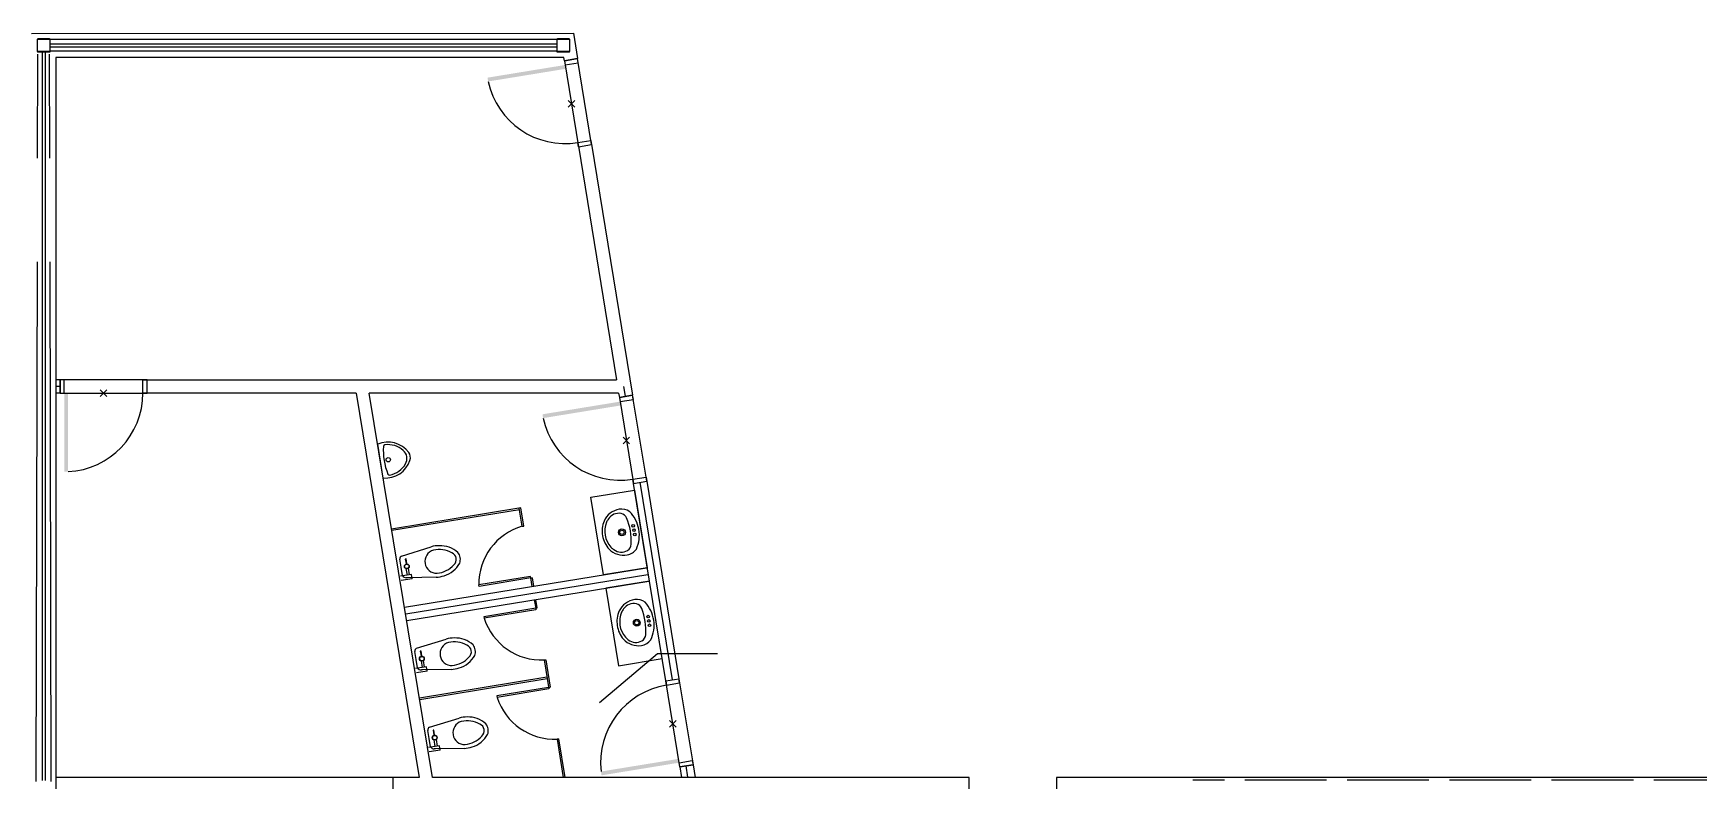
# Model space of a CAD drawing. Header units: inches. Extents: x 2743 to 10591, y -1604 to 5792.
# Drawn here: x 4019 to 4782, y 2953 to 3296 of the extents above; entities that cross this region are included whole.
import ezdxf

# ---------------------------------------------------------------- set-up
doc = ezdxf.new("R2010")
doc.units = ezdxf.units.IN
doc.header["$LTSCALE"] = 0.1875
doc.header["$MEASUREMENT"] = 0
doc.header["$PDMODE"] = 3
doc.header["$PDSIZE"] = 1.5
doc.linetypes.add('CENTERX2', pattern=[101.6, 63.5, -12.7, 12.7, -12.7])
doc.linetypes.add('dash2', pattern=[500, 400, -100])
for name, color, linetype in [('A-E-MUR-EXT', 3, 'Continuous'), ('A-N-APP-SAN', 1, 'Continuous'), ('A-N-MOB-FIXE', 2, 'Continuous'), ('A-N-MUR-COMP', 30, 'Continuous'), ('A-N-MUR-INT', 3, 'Continuous'), ('A-N-PIECE#', 2, 'Continuous'), ('A-N-POR-PLF', 30, 'Continuous'), ('A-N-POR-PLN', 7, 'Continuous'), ('A-N-PORTE-EXT', 2, 'Continuous'), ('A-N-STRUCTURE', 4, 'Continuous'), ('S-N-ACIER', 4, 'Continuous')]:
    doc.layers.add(name, color=color, linetype=linetype)
doc.linetypes.add('MUR07', pattern='A,0.001521,[13,JUB,S=1,R=0,X=0,Y=0],-152.075402', length=152.076923)

msp = doc.modelspace()

# ---------------------------------------------------------------- hatches: boundary and pattern name
at = {"layer": 'A-N-POR-PLN'}
for points in [[(4227.31262, 3275.56965), (4227.59815, 3273.82116), (4263.15078, 3279.62692), (4262.86525, 3281.37541)], [(4033.34884, 3094.93672), (4035.12049, 3094.93672), (4035.12049, 3130.96027), (4033.34884, 3130.96027)], [(4252.51, 3121.26897), (4252.79553, 3119.52048), (4288.34816, 3125.32624), (4288.06263, 3127.07473)], [(4279.59857, 2955.77816), (4279.31304, 2957.52665), (4314.86566, 2963.33241), (4315.15119, 2961.58392)]]:
    msp.add_hatch(color=7, dxfattribs=at).paths.add_polyline_path(points)

# ---------------------------------------------------------------- linework, layer by layer
at = {"color": 7, "linetype": 'ByBlock'}
msp.add_line((4179.56806, 3092.06851), (4177.03202, 3107.61097), dxfattribs=at)
msp.add_circle((4181.7971, 3100.41035), 0.98425, dxfattribs=at)
at = {"color": 7}
for centre, radius in [((4288.93487, 3067.16547), 1.5748), ((4294.09798, 3070.12219), 0.59055), ((4294.44925, 3068.14528), 0.59055), ((4288.93487, 3067.16547), 0.98425), ((4294.80051, 3066.16838), 0.59055), ((4295.72985, 3025.73442), 1.5748), ((4295.72985, 3025.73442), 0.98425), ((4300.97359, 3028.54568), 0.59055), ((4301.26946, 3026.55973), 0.59055), ((4301.56534, 3024.57378), 0.59055)]:
    msp.add_circle(centre, radius, dxfattribs=at)
at = {"color": 7, "linetype": 'ByBlock'}
for centre, radius, start, end in [((4181.65995, 3096.56511), 11.97617, 37.25750599, 112.73240891), ((4180.41542, 3106.4951), 0.7874, 97.14363255, 175.72617185), ((4181.65995, 3096.56511), 10.79507, 49.23337254, 97.14363255), ((4206.94004, 3104.51288), 27.38598, 175.72617185, 202.80822979), ((4180.44476, 3104.01254), 11.97617, 265.80199272, 341.27689565), ((4185.49543, 3101.0138), 4.92125, 329.3010291, 49.23337254), ((4188.0585, 3101.43201), 3.937, 341.27689565, 37.25750599), ((4182.42127, 3094.202), 0.7874, 202.80822979, 281.39076909), ((4180.44476, 3104.01254), 10.79507, 281.39076909, 329.3010291)]:
    msp.add_arc(centre, radius, start, end, dxfattribs=at)
at = {"color": 7}
for centre, radius, start, end in [((4289.32771, 3068.39853), 9.47498, 100.03422803, 155.31362352), ((4288.85992, 3071.79888), 6.04658, 53.16975756, 101.28351536), ((4281.63362, 3065.86651), 15.2899, 10.08141745, 44.79130704), ((4292.25079, 3067.74212), 12.42077, 158.19518105, 190.01839875), ((4292.25178, 3067.74188), 11.16194, 158.36003021, 221.65970368), ((4289.32771, 3068.39853), 8.21514, 143.20744955, 155.09458923), ((4287.51591, 3070.18928), 5.70241, 79.68790099, 146.71552928), ((4287.92324, 3072.42799), 3.42695, 22.459737, 79.68790099), ((4264.05863, 3062.76566), 29.17333, 357.92858719, 22.0911467), ((4281.63305, 3065.86972), 15.2899, 335.35932396, 10.06921355), ((4292.24647, 3067.76642), 12.42077, 190.13223225, 221.95544995), ((4289.78906, 3061.85709), 3.42695, 300.3318329, 357.55999689), ((4289.72844, 3066.14322), 9.47498, 224.83700748, 280.11640297), ((4289.72919, 3066.12387), 8.21514, 224.92514466, 236.81228434), ((4288.63993, 3063.82107), 5.70241, 233.30420461, 300.3318329), ((4290.46066, 3062.78986), 6.04658, 278.86711563, 326.98087343), ((4299.0606, 3026.21817), 12.42077, 156.59368235, 188.41690005), ((4296.157, 3026.95602), 9.47498, 98.43272933, 153.71212482), ((4299.05782, 3026.24313), 11.16194, 156.88942861, 220.18910209), ((4296.15156, 3026.9746), 8.21514, 141.73684795, 153.62398764), ((4294.38632, 3028.81126), 5.70241, 78.2172994, 145.24492769), ((4295.78443, 3030.36811), 6.04658, 51.56825886, 99.68201666), ((4294.85098, 3031.03878), 3.42695, 20.98913541, 78.2172994), ((4270.74625, 3021.9921), 29.17333, 356.4579856, 20.62054511), ((4288.39515, 3024.64002), 15.2899, 8.47991874, 43.18980834), ((4299.05696, 3026.24258), 12.42077, 188.53073355, 220.35395125), ((4288.39467, 3024.64324), 15.2899, 333.75782526, 8.46771485), ((4296.49454, 3024.69039), 9.47498, 223.23550878, 278.51490426), ((4296.49454, 3024.69039), 8.21514, 223.45454307, 235.34168275), ((4295.34654, 3022.41631), 5.70241, 231.83360302, 298.8612313), ((4297.13277, 3021.31787), 6.04658, 277.26561693, 325.37937473), ((4296.44488, 3020.42347), 3.42695, 298.8612313, 356.08939529)]:
    msp.add_arc(centre, radius, start, end, dxfattribs=at)
at = {"layer": 'A-E-MUR-EXT', "color": 7}
for p, q in [((5401.10222, 2954.80034), (4488.04883, 2954.80006)), ((4488.04883, 2954.80006), (4488.04883, 2942.04761))]:
    msp.add_line(p, q, dxfattribs=at)
at = {"layer": 'A-N-APP-SAN', "color": 7}
for p, q in [((4187.70653, 3051.12953), (4187.1333, 3054.86866)), ((4187.90876, 3056.30841), (4201.52335, 3060.53721)), ((4189.98288, 3055.0145), (4189.54577, 3054.94303)), ((4189.54577, 3054.94303), (4189.96089, 3052.80852)), ((4190.26929, 3052.85895), (4189.98288, 3055.0145)), ((4192.46685, 3047.85968, 0.00787), (4187.46565, 3047.02321)), ((4188.35419, 3047.40257), (4187.70653, 3051.12953)), ((4192.7986, 3045.88739, 0.00787), (4187.79741, 3045.05092)), ((4190.40649, 3052.88139), (4189.82369, 3052.78609)), ((4189.82369, 3052.78609), (4189.87853, 3052.45068)), ((4189.94315, 3050.58823, -0.00394), (4190.45115, 3047.56816, -0.00394)), ((4190.62837, 3046.3727), (4190.1114, 3046.37485)), ((4190.46134, 3052.54598), (4190.40649, 3052.88139)), ((4203.8003, 3046.61295), (4190.62837, 3046.3727)), ((4190.92929, 3050.7541, -0.00394), (4191.43729, 3047.73404, -0.00394)), ((4192.7986, 3045.88739, 0.00787), (4192.46685, 3047.85968, 0.00787)), ((4194.81677, 3014.00591), (4208.43137, 3018.23471)), ((4194.61455, 3008.82703), (4194.04132, 3012.56616)), ((4195.26221, 3005.10008), (4194.61455, 3008.82703)), ((4196.8909, 3012.71201), (4196.45379, 3012.64053)), ((4196.45379, 3012.64053), (4196.86891, 3010.50603)), ((4197.31451, 3010.57889), (4196.7317, 3010.48359)), ((4196.7317, 3010.48359), (4196.78655, 3010.14818)), ((4196.85117, 3008.28573, -0.00394), (4197.35917, 3005.26566, -0.00394)), ((4197.17731, 3010.55646), (4196.8909, 3012.71201)), ((4197.36936, 3010.24349), (4197.31451, 3010.57889)), ((4197.83731, 3008.45161, -0.00394), (4198.34531, 3005.43154, -0.00394)), ((4199.37487, 3005.55719, 0.00787), (4194.37367, 3004.72071)), ((4199.70662, 3003.5849, 0.00787), (4194.70543, 3002.74842)), ((4197.53639, 3004.07021), (4197.01942, 3004.07235)), ((4210.70832, 3004.31045), (4197.53639, 3004.07021)), ((4199.70662, 3003.5849, 0.00787), (4199.37487, 3005.55719, 0.00787)), ((4200.70909, 2977.80052), (4214.32369, 2982.02931)), ((4200.50687, 2972.62164), (4199.93364, 2976.36076)), ((4205.26718, 2969.35179, 0.00787), (4200.26599, 2968.51531)), ((4201.15452, 2968.89468), (4200.50687, 2972.62164)), ((4202.78322, 2976.50661), (4202.34611, 2976.43513)), ((4202.34611, 2976.43513), (4202.76122, 2974.30063)), ((4203.20683, 2974.3735), (4202.62402, 2974.27819)), ((4202.62402, 2974.27819), (4202.67887, 2973.94278)), ((4202.74349, 2972.08033, -0.00394), (4203.25149, 2969.06027, -0.00394)), ((4203.06963, 2974.35106), (4202.78322, 2976.50661)), ((4203.26168, 2974.03809), (4203.20683, 2974.3735)), ((4203.72963, 2972.24621, -0.00394), (4204.23763, 2969.22614, -0.00394)), ((4205.59894, 2967.3795, 0.00787), (4205.26718, 2969.35179, 0.00787)), ((4205.59894, 2967.3795, 0.00787), (4200.59774, 2966.54302)), ((4203.42871, 2967.86481), (4202.91173, 2967.86695)), ((4216.60064, 2968.10506), (4203.42871, 2967.86481))]:
    msp.add_line(p, q, dxfattribs=at)
for centre, radius in [((4190.32412, 3051.55544), 1.11581), ((4190.32412, 3051.55544), 1), ((4197.23214, 3009.25295), 1.11581), ((4197.23214, 3009.25295), 1), ((4203.12446, 2973.04755), 1.11581), ((4203.12446, 2973.04755), 1)]:
    msp.add_circle(centre, radius, dxfattribs=at)
for centre, radius, start, end in [((4205.20713, 3047.31197), 13.72869, 90.1280073, 105.56473204), ((4205.56377, 3048.84661), 12.20017, 47.69042209, 91.81923529), ((4188.48088, 3055.07156), 1.36277, 114.82358974, 188.56257336), ((4204.04115, 3053.80486), 5.40047, 106.51809409, 189.28046236), ((4205.15005, 3047.31817), 11.96027, 60.68303186, 102.77333673), ((4209.70677, 3054.67821), 3.33225, 10.11353212, 67.04669274), ((4209.69126, 3054.77308), 3.33225, 311.52738297, 8.46054359), ((4209.89616, 3054.76303), 4.96996, 9.23061351, 38.6764822), ((4209.89774, 3054.75337), 4.96996, 339.89759351, 9.3434622), ((4190.12352, 3048.41168), 2.03687, 209.69740844, 269.65903044), ((4204.04256, 3053.79627), 5.40047, 189.29361335, 272.05598163), ((4203.07956, 3060.32271), 13.72869, 273.00934367, 288.44606841), ((4203.02749, 3060.2983), 11.96027, 275.80073898, 317.89104385), ((4203.90645, 3058.98161), 12.20017, 286.75484042, 330.88365363), ((4210.94917, 3011.50236), 5.40047, 106.51809409, 189.28046236), ((4212.11515, 3005.00948), 13.72869, 90.1280073, 105.56473204), ((4212.05807, 3005.01568), 11.96027, 60.68303186, 102.77333673), ((4212.47179, 3006.54411), 12.20017, 47.69042208, 91.81923529), ((4216.61479, 3012.37571), 3.33225, 10.11353212, 67.04669274), ((4216.80418, 3012.46053), 4.96996, 9.23061351, 38.6764822), ((4195.3889, 3012.76906), 1.36277, 114.82358974, 188.56257336), ((4210.95058, 3011.49377), 5.40047, 189.29361335, 272.05598163), ((4209.93551, 3017.9958), 11.96027, 275.80073898, 317.89104385), ((4210.81447, 3016.67911), 12.20017, 286.75484042, 330.88365363), ((4216.59928, 3012.47058), 3.33225, 311.52738297, 8.46054359), ((4216.80576, 3012.45087), 4.96996, 339.89759351, 9.3434622), ((4197.03154, 3006.10918), 2.03687, 209.69740844, 269.65903044), ((4209.98758, 3018.02022), 13.72869, 273.00934367, 288.44606841), ((4201.28122, 2976.56366), 1.36277, 114.82358974, 188.56257336), ((4216.84149, 2975.29696), 5.40047, 106.51809409, 189.28046236), ((4218.00747, 2968.80408), 13.72869, 90.12800731, 105.56473204), ((4217.95039, 2968.81028), 11.96027, 60.68303186, 102.77333673), ((4218.3641, 2970.33872), 12.20017, 47.69042208, 91.81923529), ((4222.50711, 2976.17031), 3.33225, 10.11353212, 67.04669274), ((4222.6965, 2976.25513), 4.96996, 9.23061351, 38.6764822), ((4222.69808, 2976.24547), 4.96996, 339.89759351, 9.3434622), ((4216.84289, 2975.28837), 5.40047, 189.29361335, 272.05598163), ((4215.82783, 2981.7904), 11.96027, 275.80073898, 317.89104385), ((4216.70679, 2980.47372), 12.20017, 286.75484042, 330.88365363), ((4222.49159, 2976.26519), 3.33225, 311.52738297, 8.46054359), ((4202.92385, 2969.90378), 2.03687, 209.69740844, 269.65903044), ((4215.8799, 2981.81482), 13.72869, 273.00934367, 288.44606841)]:
    msp.add_arc(centre, radius, start, end, dxfattribs=at)
at = {"layer": 'A-N-MOB-FIXE', "color": 7}
for p, q in [((4274.74545, 3083.21019), (4294.75594, 3086.47791)), ((4294.75594, 3086.47791), (4300.5617, 3050.92528)), ((4242.64277, 3078.35662), (4183.38839, 3068.68035)), ((4242.02507, 3077.49782), (4183.50894, 3067.9421)), ((4243.25919, 3069.94045), (4241.90451, 3078.23607)), ((4243.99744, 3070.06101), (4242.64277, 3078.35662)), ((4280.55121, 3047.65756), (4274.74545, 3083.21019)), ((4243.25919, 3069.94045), (4243.99744, 3070.06101)), ((4247.00914, 3046.97695), (4223.30739, 3043.10645)), ((4247.1297, 3046.2387), (4223.42795, 3042.3682)), ((4247.1297, 3046.2387), (4247.86795, 3046.35926)), ((4247.76421, 3042.35317), (4247.1297, 3046.2387)), ((4248.50246, 3042.47373), (4247.86795, 3046.35926)), ((4300.5617, 3050.92528), (4280.55121, 3047.65756)), ((4223.42795, 3042.3682), (4223.30739, 3043.10645)), ((4301.5864, 3044.82965), (4281.5759, 3041.56193)), ((4281.5759, 3041.56193), (4287.38166, 3006.0093)), ((4307.39216, 3009.27703), (4301.5864, 3044.82965)), ((4249.3949, 3032.36735), (4225.69315, 3028.49684)), ((4249.51546, 3031.6291), (4225.8137, 3027.75859)), ((4248.76039, 3036.25288), (4249.3949, 3032.36735)), ((4249.3949, 3032.36735), (4250.13315, 3032.48791)), ((4250.13315, 3032.48791), (4249.49864, 3036.37344)), ((4225.69315, 3028.49684), (4225.8137, 3027.75859)), ((4253.26541, 3008.6656), (4254.00366, 3008.78616)), ((4253.26541, 3008.6656), (4255.4386, 2995.35765)), ((4254.00366, 3008.78616), (4256.0563, 2996.21646)), ((4287.38166, 3006.0093), (4307.39216, 3009.27703)), ((4254.56298, 3000.71968), (4196.12641, 2991.17696)), ((4254.68354, 2999.98143), (4196.24739, 2990.43878)), ((4255.31805, 2996.0959), (4231.61629, 2992.22539)), ((4231.61629, 2992.22539), (4231.73685, 2991.48714)), ((4255.4386, 2995.35765), (4231.73685, 2991.48714)), ((4255.31805, 2996.0959), (4256.0563, 2996.21646)), ((4259.9268, 2972.51471), (4259.18855, 2972.39415)), ((4259.18855, 2972.39415), (4262.06162, 2954.80041)), ((4259.9268, 2972.51471), (4262.81956, 2954.80041))]:
    msp.add_line(p, q, dxfattribs=at)
for centre, start, end in [((4250.90222, 3043.42331), 106.07854879, 180.65787935), ((4252.07581, 3036.23659), 197.89125323, 272.47058379), ((4257.99896, 2999.96514), 197.89125323, 272.47058379)]:
    msp.add_arc(centre, 27.59665, start, end, dxfattribs=at)
at = {"layer": 'A-N-MUR-COMP', "color": 7}
for p, q in [((4026.71253, 3291.02483), (4259.02939, 3291.02483)), ((4023.25043, 3287.37523), (4023.25043, 2953.36289)), ((4024.54964, 3287.37523), (4024.54964, 2953.36289)), ((4026.71253, 3289.72562), (4259.02939, 3289.72562))]:
    msp.add_line(p, q, dxfattribs=at)
at = {"layer": 'A-N-MUR-COMP', "color": 7, "linetype": 'MUR07', "ltscale": 0.8}
for p, q in [((4031.38034, 3134.05082), (4029.41184, 3134.05082)), ((4290.61159, 3129.5353), (4289.8742, 3134.05081)), ((4312.13683, 2999.58696), (4297.35647, 3090.09714)), ((4189.81393, 3029.75838), (4300.75518, 3047.87514)), ((4318.18289, 2960.13417), (4319.03395, 2954.92254))]:
    msp.add_line(p, q, dxfattribs=at)
at = {"layer": 'A-N-MUR-INT', "color": 7}
for p, q in [((4018.38824, 3295.88703), (4266.69141, 3295.90117)), ((4266.69141, 3295.90117), (4268.58803, 3284.30452)), ((4262.30209, 3284.82406), (4029.41184, 3284.82405)), ((4029.41184, 3284.82405), (4029.41184, 2943.44743)), ((4262.548, 3283.31818), (4262.30209, 3284.82406)), ((4268.94969, 3244.11624), (4286.41875, 3137.14136)), ((4275.04998, 3245.11242), (4293.84566, 3130.01368)), ((4031.38034, 3137.14136), (4029.41184, 3137.14136)), ((4031.38034, 3130.96027), (4029.41184, 3130.96027)), ((4069.81333, 3137.14136), (4286.41875, 3137.14136)), ((4167.09884, 3130.96027), (4069.81333, 3130.96027)), ((4167.09884, 3130.96027), (4195.94869, 2954.80481)), ((4202.06794, 2954.80047), (4173.10084, 3130.96027)), ((4287.42812, 3130.96027), (4173.10393, 3130.9415)), ((4287.42812, 3130.96027), (4287.74538, 3129.0175)), ((4309.02818, 2999.07932), (4294.24782, 3089.58949)), ((4300.28593, 3090.57552), (4315.06629, 3000.06535)), ((4189.31584, 3032.80852), (4300.25709, 3050.92528)), ((4190.31202, 3026.70824), (4301.25327, 3044.825)), ((4195.94869, 2954.80481), (4029.41184, 2954.80456)), ((4183.91822, 2954.80479), (4183.91822, 2943.29224)), ((4448.08828, 2954.8002), (4202.06794, 2954.80047)), ((4315.46845, 2959.64116), (4316.25829, 2954.80443)), ((4321.50656, 2960.62719), (4322.45742, 2954.80443)), ((4448.08802, 2942.04408), (4448.08828, 2954.8002))]:
    msp.add_line(p, q, dxfattribs=at)
at = {"layer": 'A-N-PIECE#', "color": 7}
for p, q in [((4305.2061, 3011.5311), (4278.69212, 2988.9722)), ((4332.65943, 3011.5311), (4305.2061, 3011.5311))]:
    msp.add_line(p, q, dxfattribs=at)
at = {"layer": 'A-N-POR-PLF', "color": 7}
for p, q in [((4268.58803, 3284.30452), (4262.548, 3283.31818)), ((4262.548, 3283.31818), (4268.98827, 3243.88002)), ((4275.02831, 3244.86636), (4268.58803, 3284.30452)), ((4268.98827, 3243.88002), (4275.02831, 3244.86636)), ((4071.34089, 3137.14136), (4031.38034, 3137.14136)), ((4031.38034, 3137.14136), (4031.38034, 3130.96027)), ((4031.38034, 3130.96027), (4071.34089, 3130.96027)), ((4071.34089, 3130.96027), (4071.34089, 3137.14136)), ((4293.84566, 3130.01368), (4287.74538, 3129.0175)), ((4300.28593, 3090.57552), (4293.84566, 3130.01368)), ((4287.74538, 3129.0175), (4294.18565, 3089.57934)), ((4294.18565, 3089.57934), (4300.28593, 3090.57552)), ((4309.02818, 2999.07932), (4315.06629, 3000.06535)), ((4315.06629, 3000.06535), (4321.50656, 2960.62719)), ((4315.46845, 2959.64116), (4309.02818, 2999.07932)), ((4321.50656, 2960.62719), (4315.46845, 2959.64116))]:
    msp.add_line(p, q, dxfattribs=at)
at = {"layer": 'A-N-POR-PLN', "color": 7}
for p, q in [((4262.548, 3283.31818), (4268.58803, 3284.30452)), ((4262.548, 3283.31818), (4262.86525, 3281.37541)), ((4262.86525, 3281.37541), (4268.90529, 3282.36175)), ((4268.90529, 3282.36175), (4268.58803, 3284.30452)), ((4268.67101, 3245.82278), (4274.71105, 3246.80913)), ((4268.98827, 3243.88002), (4268.67101, 3245.82278)), ((4268.98827, 3243.88002), (4275.02831, 3244.86636)), ((4274.71105, 3246.80913), (4275.02831, 3244.86636)), ((4033.34884, 3137.14136), (4031.38034, 3137.14136)), ((4031.38034, 3130.96027), (4031.38034, 3137.14136)), ((4031.38034, 3130.96027), (4033.34884, 3130.96027)), ((4033.34884, 3130.96027), (4033.34884, 3137.14136)), ((4069.37239, 3137.14136), (4071.34089, 3137.14136)), ((4069.37239, 3130.96027), (4069.37239, 3137.14136)), ((4071.34089, 3130.96027), (4069.37239, 3130.96027)), ((4071.34089, 3130.96027), (4071.34089, 3137.14136)), ((4287.74538, 3129.0175), (4293.84566, 3130.01368)), ((4294.16292, 3128.07091), (4293.84566, 3130.01368)), ((4287.74538, 3129.0175), (4288.06263, 3127.07473)), ((4288.06263, 3127.07473), (4294.16292, 3128.07091)), ((4293.86839, 3091.52211), (4299.96868, 3092.51829)), ((4294.18565, 3089.57934), (4293.86839, 3091.52211)), ((4299.96868, 3092.51829), (4300.28593, 3090.57552)), ((4294.18565, 3089.57934), (4300.28593, 3090.57552)), ((4309.02818, 2999.07932), (4315.06629, 3000.06535)), ((4315.38355, 2998.12258), (4315.06629, 3000.06535)), ((4309.02818, 2999.07932), (4309.34543, 2997.13655)), ((4309.34543, 2997.13655), (4315.38355, 2998.12258)), ((4315.15119, 2961.58392), (4321.18931, 2962.56995)), ((4321.18931, 2962.56995), (4321.50656, 2960.62719)), ((4315.46845, 2959.64116), (4315.15119, 2961.58392)), ((4315.46845, 2959.64116), (4321.50656, 2960.62719))]:
    msp.add_line(p, q, dxfattribs=at)
for centre, start, end in [((4262.86525, 3281.37541), 192.09352866, 279.27456629), ((4033.34884, 3130.96027), 272.81896237, 0), ((4288.06263, 3127.07473), 192.09352866, 279.27456629), ((4315.15119, 2961.58392), 99.27456629, 186.45560391)]:
    msp.add_arc(centre, 36.02355, start, end, dxfattribs=at)
for p in [(4265.76813, 3263.5991), (4051.36061, 3130.96027), (4290.96551, 3109.29842), (4312.24831, 2979.36024)]:
    msp.add_point(p, dxfattribs=at)
at = {"layer": 'A-N-PORTE-EXT', "color": 7}
for p, q in [((4247.1297, 3046.2387), (4247.00914, 3046.97695)), ((4249.3949, 3032.36735), (4249.51546, 3031.6291)), ((4255.31805, 2996.0959), (4255.4386, 2995.35765))]:
    msp.add_line(p, q, dxfattribs=at)
at = {"layer": 'A-N-STRUCTURE', "color": 7, "linetype": 'dash2', "ltscale": 0.5}
msp.add_line((5502.5353, 2953.60065), (4550.53721, 2953.60065), dxfattribs=at)
at = {"layer": 'S-N-ACIER', "color": 7}
for p, q in [((4020.90004, 3293.03772), (4020.90004, 3287.71273)), ((4021.08754, 3287.71273), (4021.08754, 3293.03772)), ((4026.56253, 3293.37522), (4021.23754, 3293.37522)), ((4021.23754, 3293.18772), (4026.56253, 3293.18772)), ((4026.71253, 3293.03772), (4026.71253, 3287.71273)), ((4026.90003, 3287.71273), (4026.90003, 3293.03772)), ((4259.02939, 3293.03772), (4259.02939, 3287.71273)), ((4259.21689, 3287.71273), (4259.21689, 3293.03772)), ((4264.69188, 3293.37522), (4259.36689, 3293.37522)), ((4259.36689, 3293.18772), (4264.69188, 3293.18772)), ((4264.84188, 3293.03772), (4264.84188, 3287.71273)), ((4265.02938, 3287.71273), (4265.02938, 3293.03772)), ((4026.56253, 3287.56273), (4021.23754, 3287.56273)), ((4021.23754, 3287.37523), (4026.56253, 3287.37523)), ((4264.69188, 3287.56273), (4259.36689, 3287.56273)), ((4259.36689, 3287.37523), (4264.69188, 3287.37523))]:
    msp.add_line(p, q, dxfattribs=at)
at = {"layer": 'S-N-ACIER', "color": 7, "linetype": 'CENTERX2', "ltscale": 20}
for p, q in [((4259.02939, 3293.03772), (4026.90003, 3293.03772)), ((4020.39611, 2952.97976), (4021.23576, 3287.37524)), ((4027.40397, 2952.97976), (4026.56253, 3287.37523)), ((4259.02939, 3287.71095), (4026.90003, 3287.71095))]:
    msp.add_line(p, q, dxfattribs=at)
at = {"layer": 'S-N-ACIER', "color": 7}
for centre, radius, start, end in [((4021.23754, 3293.03772), 0.3375, 90, 180), ((4021.23754, 3293.03772), 0.15, 90, 180), ((4026.56253, 3293.03772), 0.3375, 0, 90), ((4026.56253, 3293.03772), 0.15, 0, 90), ((4259.36689, 3293.03772), 0.3375, 90, 180), ((4259.36689, 3293.03772), 0.15, 90, 180), ((4264.69188, 3293.03772), 0.3375, 0, 90), ((4264.69188, 3293.03772), 0.15, 0, 90), ((4021.23754, 3287.71273), 0.3375, 180, 270), ((4021.23754, 3287.71273), 0.15, 180, 270), ((4026.56253, 3287.71273), 0.3375, 270, 0), ((4026.56253, 3287.71273), 0.15, 270, 0), ((4259.36689, 3287.71273), 0.3375, 180, 270), ((4259.36689, 3287.71273), 0.15, 180, 270), ((4264.69188, 3287.71273), 0.3375, 270, 0), ((4264.69188, 3287.71273), 0.15, 270, 0)]:
    msp.add_arc(centre, radius, start, end, dxfattribs=at)

doc.saveas('drawing.dxf')
